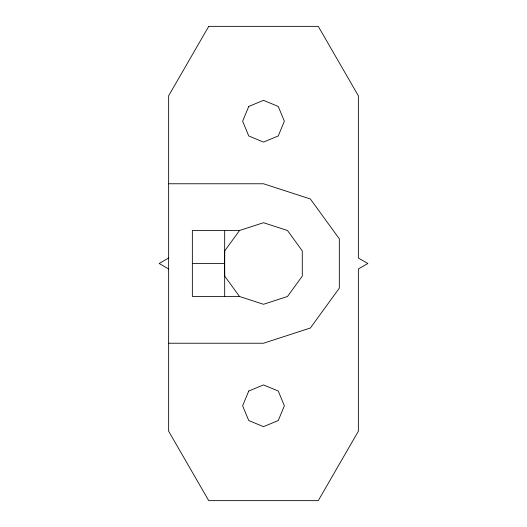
<?xml version="1.0" encoding="UTF-8"?>
<svg xmlns="http://www.w3.org/2000/svg" width="527" height="527" viewBox="0 0 527 527"><rect width="100%" height="100%" fill="white"/><g stroke="black" fill="none" stroke-linecap="round" stroke-linejoin="round"><path stroke-width="0.79" d="M224.673 296.497L224.673 230.503M239.522 296.497L224.706 276.102L224.607 263.5L224.706 250.898L239.522 230.503L263.5 222.71L287.478 230.503L302.294 250.898L302.294 276.102L287.478 296.497L263.5 304.29L239.522 296.497L192.355 296.497L192.355 230.503L239.522 230.503M168.64 258.026L159.154 263.5L168.64 268.974M168.64 183.765L263.5 183.765L310.37 198.989L339.335 238.863L339.335 288.137L310.37 328.011L263.5 343.235L168.64 343.235M192.355 263.5L224.607 263.5M248.744 106.454L242.631 121.21L248.744 135.966L263.5 142.079L278.256 135.966L284.369 121.21L278.256 106.454L263.5 100.341L248.744 106.454M248.744 391.034L242.631 405.79L248.744 420.546L263.5 426.659L278.256 420.546L284.369 405.79L278.256 391.034L263.5 384.921L248.744 391.034M208.732 26.35L168.64 95.795L168.64 431.205L208.732 500.65L318.268 500.65L358.36 431.205L358.36 268.974L367.846 263.5L358.36 258.026L358.36 95.795L318.268 26.35L208.732 26.35"/></g></svg>
